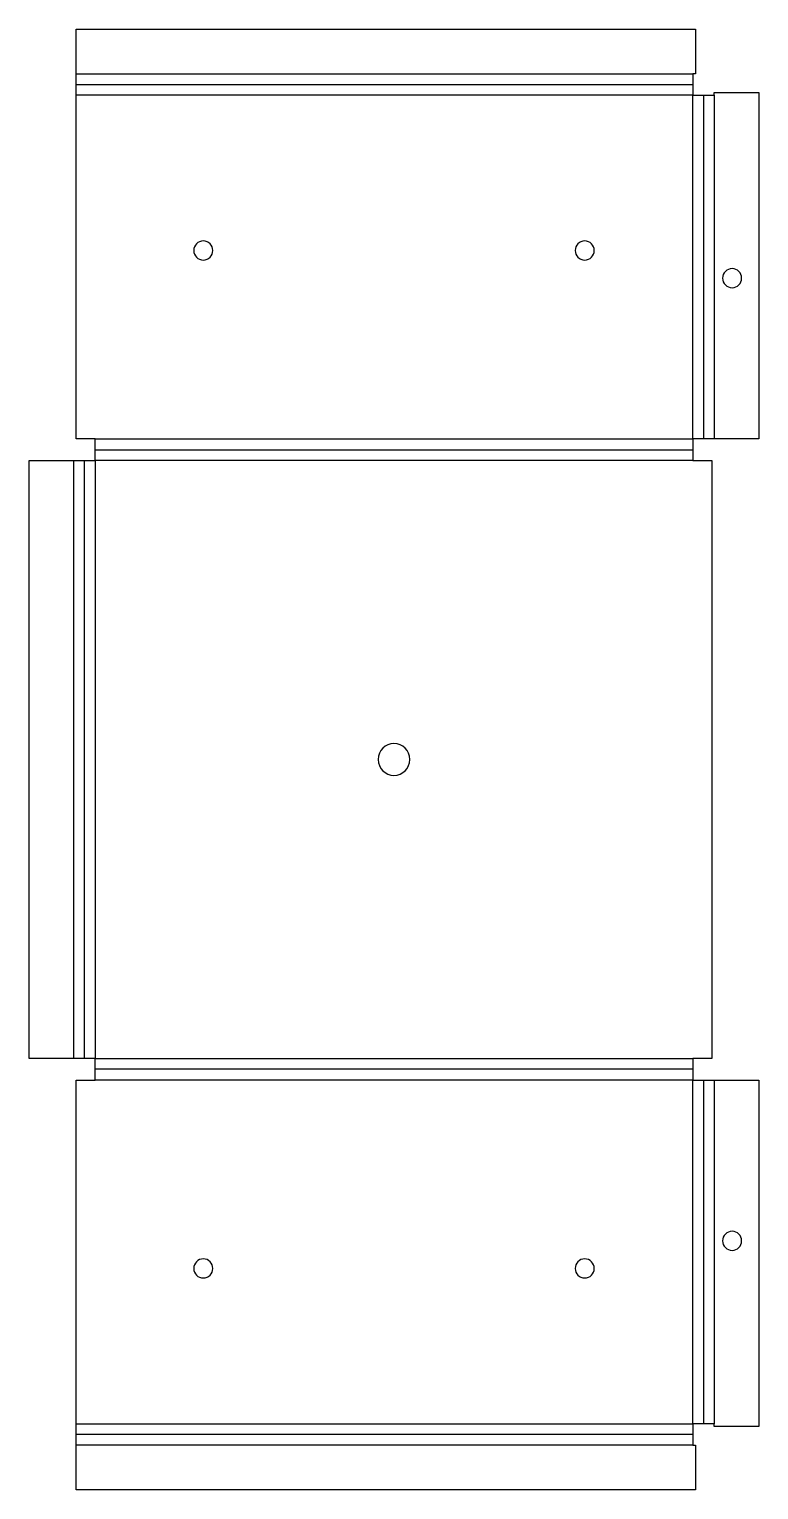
# Model space of a CAD drawing. Header units: millimetres. Extents: x -7 to 107, y 0 to 230.
import ezdxf

# ---------------------------------------------------------------- set-up
doc = ezdxf.new("R2010")
doc.units = ezdxf.units.MM

msp = doc.modelspace()

# ---------------------------------------------------------------- linework, layer by layer
at = {"layer": 'BEND'}
for p, q in [((0, 220.88), (97, 220.88)), ((98.7, 219.18), (98.7, 165.18)), ((3, 163.48), (97, 163.48)), ((1.3, 67.79), (1.3, 161.79)), ((97, 66.09), (3, 66.09)), ((98.7, 64.39), (98.7, 10.39)), ((97, 8.7), (0, 8.7))]:
    msp.add_line(p, q, dxfattribs=at)
at = {"layer": 'BEND_EXTENT'}
for p, q in [((0, 222.57), (97, 222.57)), ((97, 219.18), (0, 219.18)), ((97, 165.18), (97, 219.18)), ((100.39, 219.18), (100.39, 165.18)), ((3, 165.18), (97, 165.18)), ((-0.39, 67.79), (-0.39, 161.79)), ((3, 161.79), (3, 67.79)), ((97, 161.79), (3, 161.79)), ((3, 67.79), (97, 67.79)), ((97, 64.39), (3, 64.39)), ((97, 10.39), (97, 64.39)), ((100.39, 64.39), (100.39, 10.39)), ((0, 10.39), (97, 10.39)), ((97, 7), (0, 7))]:
    msp.add_line(p, q, dxfattribs=at)
at = {"layer": 'INTERIOR_PROFILES', "extrusion": (0, 0, -1)}
for centre, radius in [((-20, 194.79), 1.5), ((-80, 194.79), 1.5), ((-103.19, 190.44), 1.5), ((-50, 114.79), 2.5), ((-103.19, 39.13), 1.5), ((-20, 34.79), 1.5), ((-80, 34.79), 1.5)]:
    msp.add_circle(centre, radius, dxfattribs=at)
at = {"layer": 'OUTER_PROFILES'}
msp.add_lwpolyline([(97, 7), (97.44, 7), (97.44, 0), (0, 0), (0, 64.39), (3, 64.39), (3, 67.79), (-7.39, 67.79), (-7.39, 161.79), (3, 161.79), (3, 165.18), (0, 165.18), (0, 229.57), (97.44, 229.57), (97.44, 222.57), (97, 222.57), (97, 219.18), (100.39, 219.18), (100.39, 219.62), (107.39, 219.62), (107.39, 165.18), (97, 165.18), (97, 161.79), (100, 161.79), (100, 67.79), (97, 67.79), (97, 64.39), (107.39, 64.39), (107.39, 9.95), (100.39, 9.95), (100.39, 10.39), (97, 10.39)], close=True, dxfattribs=at)

doc.saveas('drawing.dxf')
